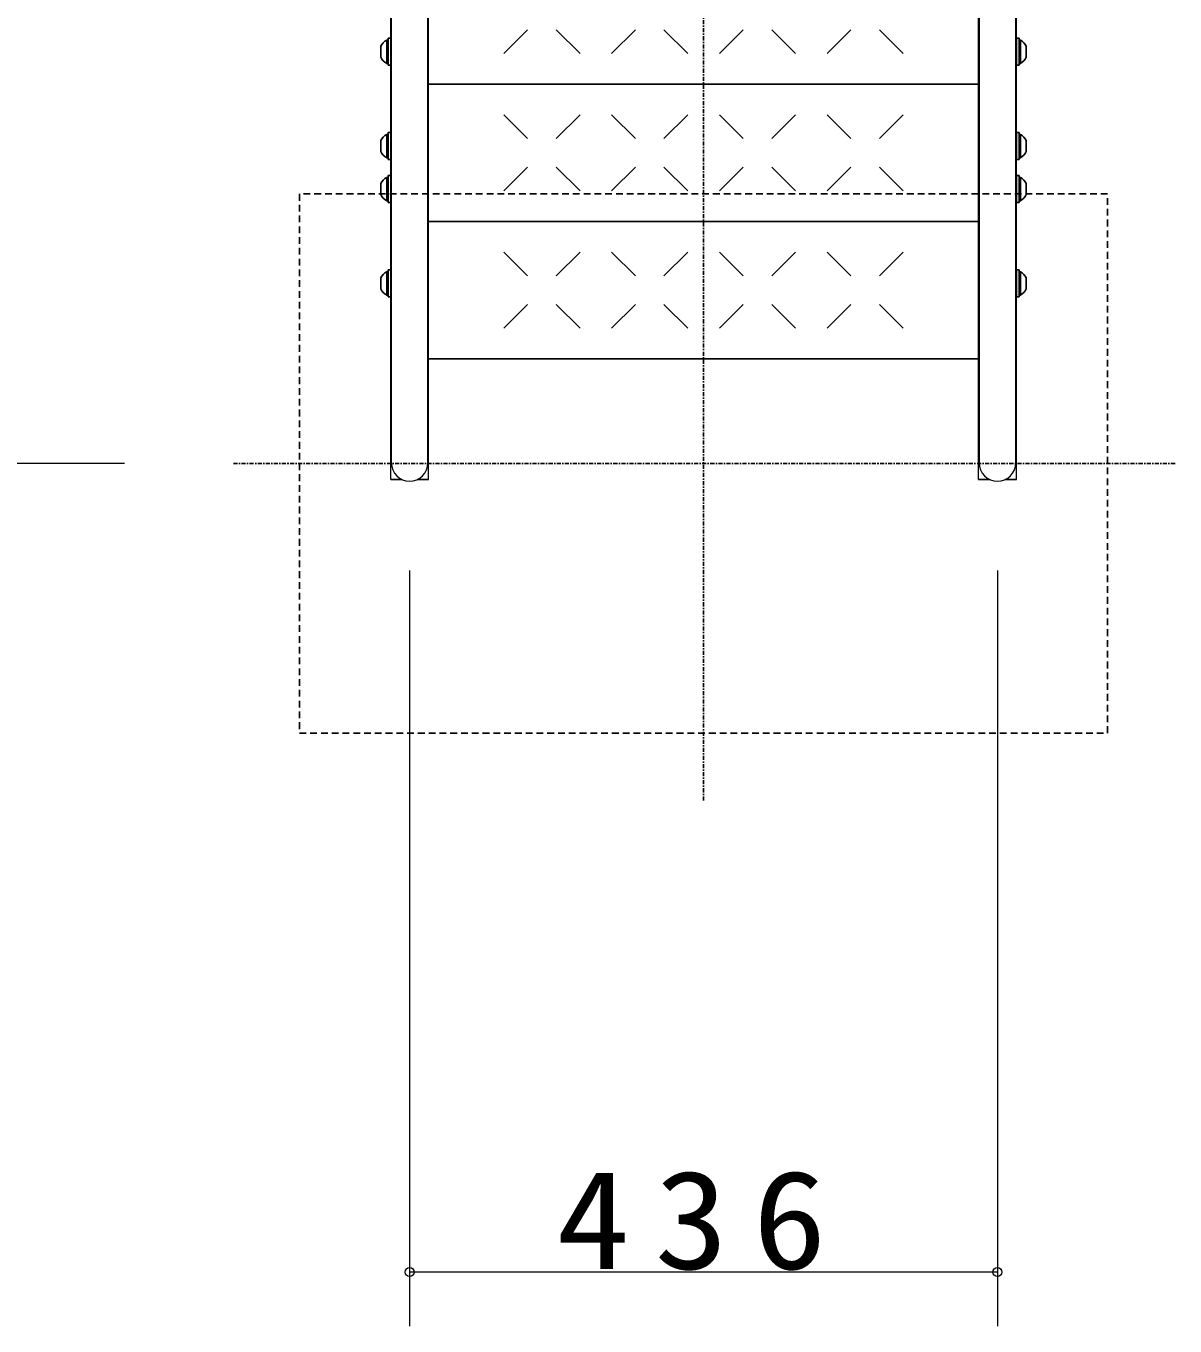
# Model space of a CAD drawing. Units: millimetres at full size; details may follow other scales. Extents: x -15630 to 0, y -2472 to 10680.
# Drawn here: x -10445 to -9592, y 7196 to 8161 of the extents above; entities that cross this region are included whole.
import ezdxf

# ---------------------------------------------------------------- set-up
doc = ezdxf.new("R2010")
doc.units = ezdxf.units.MM
doc.linetypes.add('USER2', pattern=[6, 3, -1, 1, -1])
doc.linetypes.add('USER4', pattern=[8, 5, -3])
doc.layers.add('線', color=2, linetype='Continuous', lineweight=25)
doc.layers.add('補助', color=2, linetype='Continuous', lineweight=13)
doc.styles.add('ＭＳ ゴシック', font='')
doc.styles.get('ＭＳ ゴシック').set_extended_font_data('MS Gothic')

# ---------------------------------------------------------------- blocks, each defined once
blk = doc.blocks.new('dimension_origin')
at = {"color": 0, "linetype": 'Continuous', "lineweight": -2}
blk.add_circle((0, 0), 1.25, dxfattribs=at)

msp = doc.modelspace()

# ---------------------------------------------------------------- linework, layer by layer
at = {"layer": '線', "color": 20, "linetype": 'USER2'}
for p, q in [((-9941.689, 7586.25), (-9941.689, 9830)), ((-9591.689, 7836.25), (-10291.689, 7836.25))]:
    msp.add_line(p, q, dxfattribs=at)
at = {"layer": '線', "color": 7, "lineweight": 13}
for p, q in [((-10173.889, 7824.446), (-10173.889, 8928.2)), ((-10145.889, 7824.446), (-10145.889, 8928.2)), ((-9737.489, 7824.446), (-9737.489, 8928.2)), ((-9709.489, 7824.446), (-9709.489, 8928.2))]:
    msp.add_line(p, q, dxfattribs=at)
at = {"layer": '線'}
for p, q in [((-10173.489, 7836.748), (-10173.489, 8928.2)), ((-10146.289, 7836.748), (-10146.289, 8928.2)), ((-9737.089, 7836.748), (-9737.089, 8928.2)), ((-9709.889, 7836.748), (-9709.889, 8928.2)), ((-10175.889, 8151.831), (-10173.889, 8151.831)), ((-10175.889, 8131.831), (-10175.889, 8151.831)), ((-10173.889, 8131.831), (-10173.889, 8151.831)), ((-10072.296, 8158.083), (-10089.973, 8140.405)), ((-10033.405, 8140.405), (-10051.082, 8158.083)), ((-9992.296, 8158.083), (-10009.973, 8140.405)), ((-9953.405, 8140.405), (-9971.082, 8158.083)), ((-9912.296, 8158.083), (-9929.973, 8140.405)), ((-9873.405, 8140.405), (-9891.082, 8158.083)), ((-9832.296, 8158.083), (-9849.973, 8140.405)), ((-9793.405, 8140.405), (-9811.082, 8158.083)), ((-9707.489, 8151.831), (-9709.489, 8151.831)), ((-9709.489, 8131.831), (-9709.489, 8151.831)), ((-9707.489, 8131.831), (-9707.489, 8151.831)), ((-10181.239, 8137.831), (-10181.239, 8145.831)), ((-10175.889, 8150.481), (-10176.889, 8150.481)), ((-10176.889, 8133.181), (-10176.889, 8150.481)), ((-10175.889, 8133.181), (-10175.889, 8150.481)), ((-9707.489, 8150.481), (-9706.489, 8150.481)), ((-9707.489, 8133.181), (-9707.489, 8150.481)), ((-9706.489, 8133.181), (-9706.489, 8150.481)), ((-9702.139, 8137.831), (-9702.139, 8145.831)), ((-10175.889, 8133.181), (-10176.889, 8133.181)), ((-9707.489, 8133.181), (-9706.489, 8133.181)), ((-10175.889, 8131.831), (-10173.889, 8131.831)), ((-9707.489, 8131.831), (-9709.489, 8131.831)), ((-10145.889, 8117.737), (-9737.489, 8117.737)), ((-10072.296, 8077.39), (-10089.973, 8095.068)), ((-10033.405, 8095.068), (-10051.082, 8077.39)), ((-9992.296, 8077.39), (-10009.973, 8095.068)), ((-9953.405, 8095.068), (-9971.082, 8077.39)), ((-9912.296, 8077.39), (-9929.973, 8095.068)), ((-9873.405, 8095.068), (-9891.082, 8077.39)), ((-9832.296, 8077.39), (-9849.973, 8095.068)), ((-9793.405, 8095.068), (-9811.082, 8077.39)), ((-10181.239, 8067.831), (-10181.239, 8075.831)), ((-10175.889, 8080.481), (-10176.889, 8080.481)), ((-10176.889, 8063.181), (-10176.889, 8080.481)), ((-10175.889, 8081.831), (-10173.889, 8081.831)), ((-10175.889, 8061.831), (-10175.889, 8081.831)), ((-10175.889, 8063.181), (-10175.889, 8080.481)), ((-10173.889, 8061.831), (-10173.889, 8081.831)), ((-9707.489, 8081.831), (-9709.489, 8081.831)), ((-9709.489, 8061.831), (-9709.489, 8081.831)), ((-9707.489, 8061.831), (-9707.489, 8081.831)), ((-9707.489, 8080.481), (-9706.489, 8080.481)), ((-9707.489, 8063.181), (-9707.489, 8080.481)), ((-9706.489, 8063.181), (-9706.489, 8080.481)), ((-9702.139, 8067.831), (-9702.139, 8075.831)), ((-10175.889, 8063.181), (-10176.889, 8063.181)), ((-10175.889, 8061.831), (-10173.889, 8061.831)), ((-10072.296, 8056.177), (-10089.973, 8038.499)), ((-10033.405, 8038.499), (-10051.082, 8056.177)), ((-9992.296, 8056.177), (-10009.973, 8038.499)), ((-9953.405, 8038.499), (-9971.082, 8056.177)), ((-9912.296, 8056.177), (-9929.973, 8038.499)), ((-9873.405, 8038.499), (-9891.082, 8056.177)), ((-9832.296, 8056.177), (-9849.973, 8038.499)), ((-9793.405, 8038.499), (-9811.082, 8056.177)), ((-9707.489, 8061.831), (-9709.489, 8061.831)), ((-9707.489, 8063.181), (-9706.489, 8063.181)), ((-10175.889, 8048.577), (-10176.889, 8048.577)), ((-10176.889, 8031.277), (-10176.889, 8048.577)), ((-10175.889, 8049.927), (-10173.889, 8049.927)), ((-10175.889, 8029.927), (-10175.889, 8049.927)), ((-10175.889, 8031.277), (-10175.889, 8048.577)), ((-10173.889, 8029.927), (-10173.889, 8049.927)), ((-9707.489, 8049.927), (-9709.489, 8049.927)), ((-9709.489, 8029.927), (-9709.489, 8049.927)), ((-9707.489, 8029.927), (-9707.489, 8049.927)), ((-9707.489, 8048.577), (-9706.489, 8048.577)), ((-9707.489, 8031.277), (-9707.489, 8048.577)), ((-9706.489, 8031.277), (-9706.489, 8048.577)), ((-10181.239, 8035.927), (-10181.239, 8043.927)), ((-9702.139, 8035.927), (-9702.139, 8043.927)), ((-10175.889, 8031.277), (-10176.889, 8031.277)), ((-10175.889, 8029.927), (-10173.889, 8029.927)), ((-9707.489, 8029.927), (-9709.489, 8029.927)), ((-9707.489, 8031.277), (-9706.489, 8031.277)), ((-10145.889, 8015.831), (-9737.489, 8015.831)), ((-10072.296, 7975.486), (-10089.973, 7993.164)), ((-10033.405, 7993.164), (-10051.082, 7975.486)), ((-9992.296, 7975.486), (-10009.973, 7993.164)), ((-9953.405, 7993.164), (-9971.082, 7975.486)), ((-9912.296, 7975.486), (-9929.973, 7993.164)), ((-9873.405, 7993.164), (-9891.082, 7975.486)), ((-9832.296, 7975.486), (-9849.973, 7993.164)), ((-9793.405, 7993.164), (-9811.082, 7975.486)), ((-10175.889, 7978.577), (-10176.889, 7978.577)), ((-10176.889, 7961.277), (-10176.889, 7978.577)), ((-10175.889, 7979.927), (-10173.889, 7979.927)), ((-10175.889, 7959.927), (-10175.889, 7979.927)), ((-10175.889, 7961.277), (-10175.889, 7978.577)), ((-10173.889, 7959.927), (-10173.889, 7979.927)), ((-9707.489, 7979.927), (-9709.489, 7979.927)), ((-9709.489, 7959.927), (-9709.489, 7979.927)), ((-9707.489, 7959.927), (-9707.489, 7979.927)), ((-9707.489, 7978.577), (-9706.489, 7978.577)), ((-9707.489, 7961.277), (-9707.489, 7978.577)), ((-9706.489, 7961.277), (-9706.489, 7978.577)), ((-10181.239, 7965.927), (-10181.239, 7973.927)), ((-9702.139, 7965.927), (-9702.139, 7973.927)), ((-10175.889, 7961.277), (-10176.889, 7961.277)), ((-10175.889, 7959.927), (-10173.889, 7959.927)), ((-9707.489, 7959.927), (-9709.489, 7959.927)), ((-9707.489, 7961.277), (-9706.489, 7961.277)), ((-10072.296, 7954.273), (-10089.973, 7936.595)), ((-10033.405, 7936.595), (-10051.082, 7954.273)), ((-9992.296, 7954.273), (-10009.973, 7936.595)), ((-9953.405, 7936.595), (-9971.082, 7954.273)), ((-9912.296, 7954.273), (-9929.973, 7936.595)), ((-9873.405, 7936.595), (-9891.082, 7954.273)), ((-9832.296, 7954.273), (-9849.973, 7936.595)), ((-9793.405, 7936.595), (-9811.082, 7954.273)), ((-10145.889, 7913.927), (-9737.489, 7913.927)), ((-10165.687, 7824.446), (-10173.889, 7824.446)), ((-10145.889, 7824.446), (-10154.091, 7824.446)), ((-9737.489, 7824.446), (-9729.287, 7824.446)), ((-9717.691, 7824.446), (-9709.489, 7824.446))]:
    msp.add_line(p, q, dxfattribs=at)
at = {"layer": '線', "color": 4, "linetype": 'USER4'}
msp.add_lwpolyline([(-10241.689, 8036.25), (-10241.689, 7636.25), (-9641.689, 7636.25), (-9641.689, 8036.25)], close=True, dxfattribs=at)
at = {"layer": '線'}
for centre, start, end in [((-10172.303, 8141.831), 117.93242, 155.88589), ((-9711.075, 8141.831), 24.11411, 62.06758), ((-10172.303, 8141.831), 204.11411, 242.06758), ((-9711.075, 8141.831), 297.93242, 335.88589), ((-10172.303, 8071.831), 117.93242, 155.88589), ((-9711.075, 8071.831), 24.11411, 62.06758), ((-10172.303, 8071.831), 204.11411, 242.06758), ((-9711.075, 8071.831), 297.93242, 335.88589), ((-10172.303, 8039.927), 117.93242, 155.88589), ((-9711.075, 8039.927), 24.11411, 62.06758), ((-10172.303, 8039.927), 204.11411, 242.06758), ((-9711.075, 8039.927), 297.93242, 335.88589), ((-10172.303, 7969.927), 117.93242, 155.88589), ((-9711.075, 7969.927), 24.11411, 62.06758), ((-10172.303, 7969.927), 204.11411, 242.06758), ((-9711.075, 7969.927), 297.93242, 335.88589)]:
    msp.add_arc(centre, 9.791, start, end, dxfattribs=at)
at = {"layer": '線', "color": 7, "lineweight": 13}
for centre in [(-10159.889, 7836.748), (-9723.489, 7836.748)]:
    msp.add_arc(centre, 13.6, 180, 0, dxfattribs=at)
at = {"layer": '補助'}
for p, q in [((-10371.689, 7836.25), (-14538.455, 7836.25)), ((-10159.889, 7756.748), (-10159.889, 7196.25)), ((-9723.489, 7756.748), (-9723.489, 7196.25)), ((-9723.489, 7236.25), (-10159.889, 7236.25))]:
    msp.add_line(p, q, dxfattribs=at)

# ---------------------------------------------------------------- block references
at = {"layer": '補助', "xscale": 2.67, "yscale": 2.67}
msp.add_blockref('dimension_origin', (-10159.889, 7236.25), dxfattribs=at)
at = {"layer": '補助', "xscale": 2.67, "yscale": 2.67, "rotation": 180}
msp.add_blockref('dimension_origin', (-9723.489, 7236.25), dxfattribs=at)

# ---------------------------------------------------------------- texts
at = {"layer": '補助', "insert": (-9941.689, 7237.25), "char_height": 73.31, "attachment_point": 8, "style": 'ＭＳ ゴシック'}
msp.add_mtext('\\T1.33;\\W1.1;436', dxfattribs=at)

doc.saveas('drawing.dxf')
